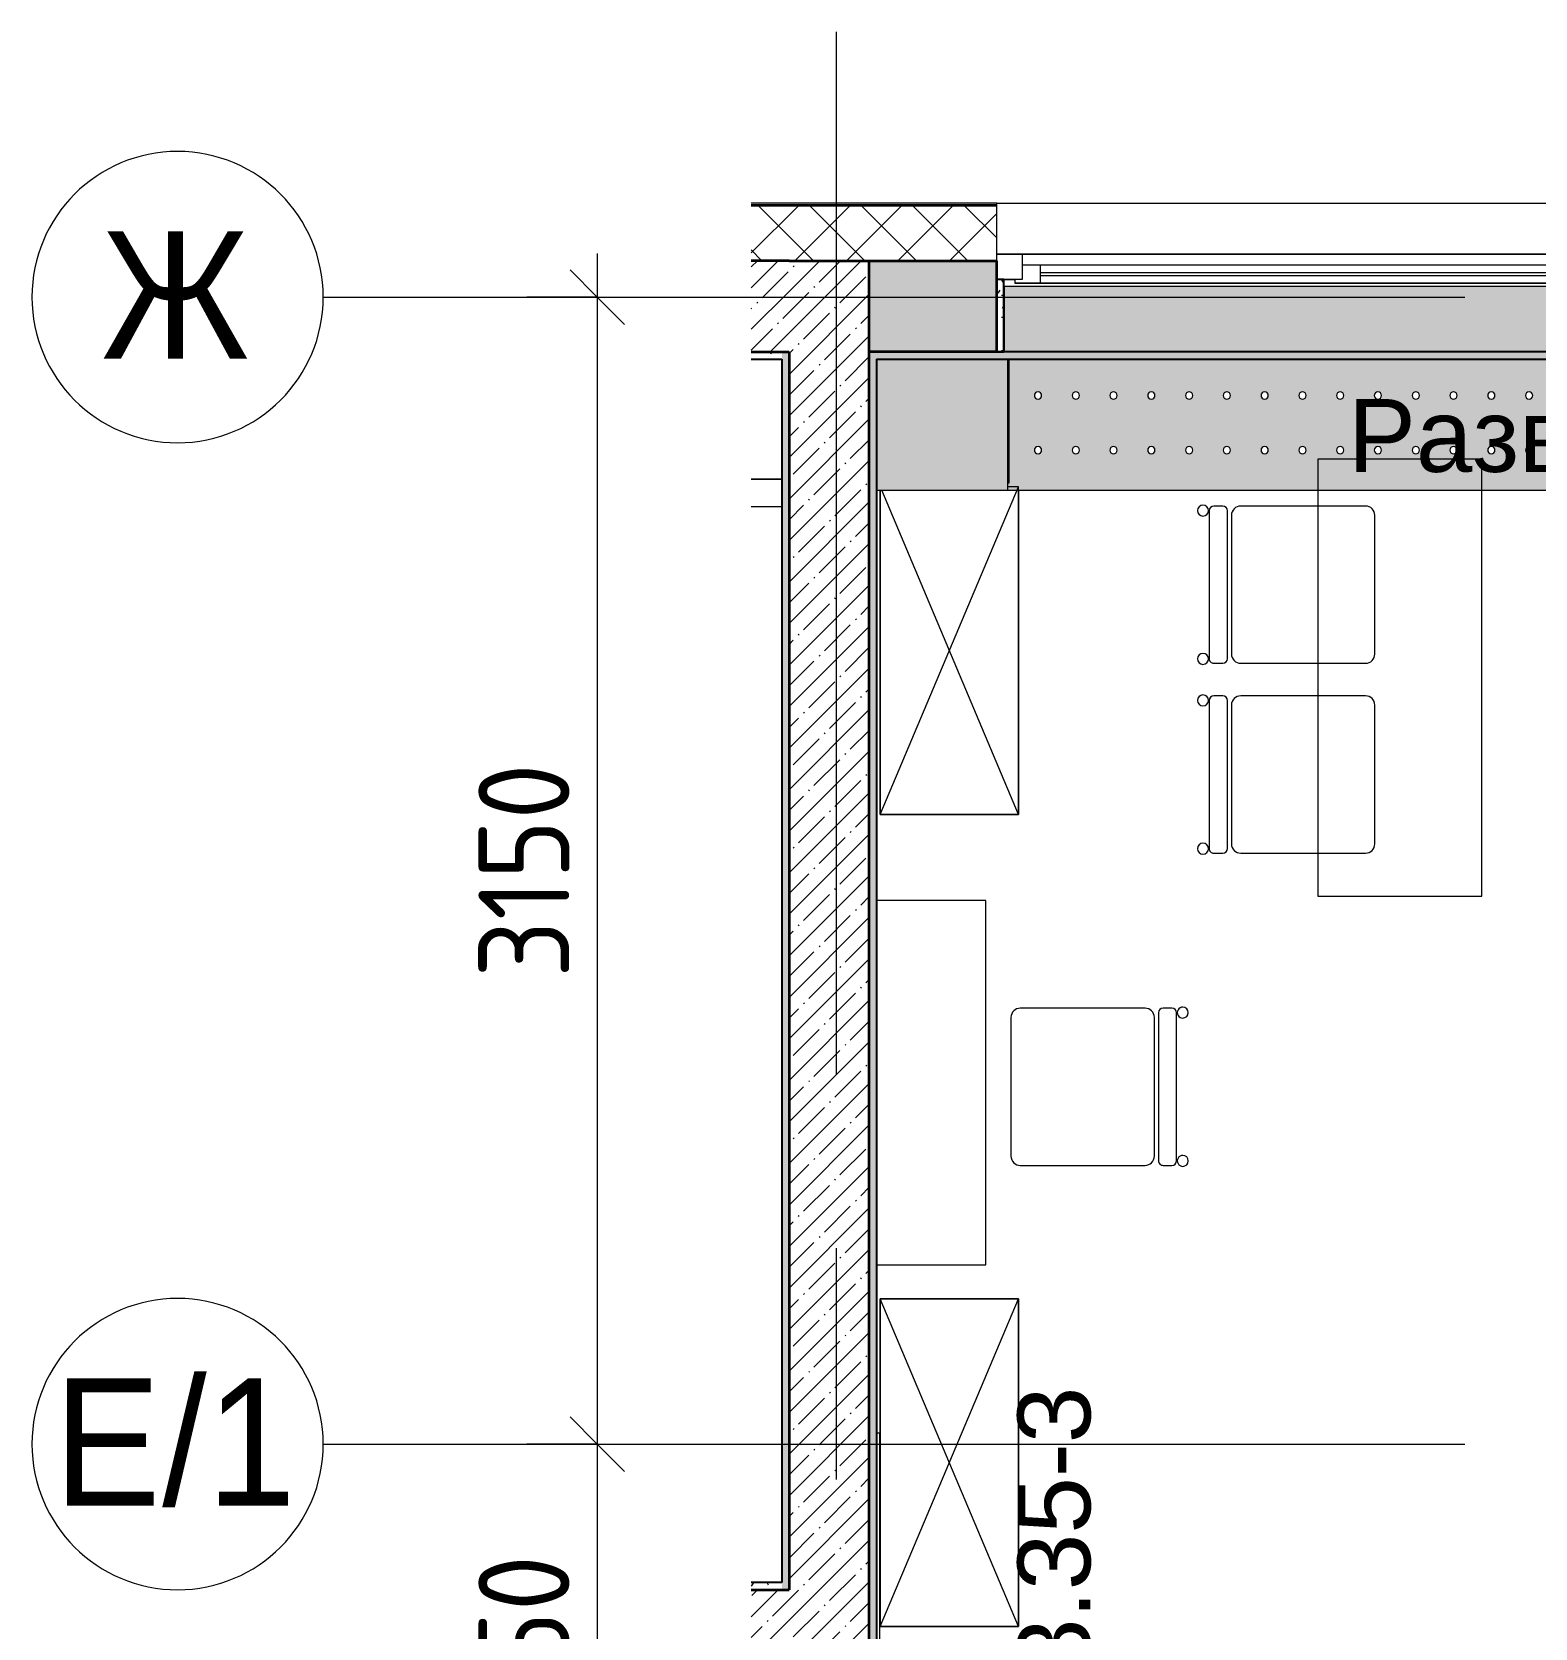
# Model space of a CAD drawing. Header units: millimetres. Extents: x 97900 to 162318, y -1987 to 22028.
# Drawn here: x 98500 to 102629, y 17645 to 22028 of the extents above; entities that cross this region are included whole.
import ezdxf

# ---------------------------------------------------------------- set-up
doc = ezdxf.new("R2010")
doc.units = ezdxf.units.MM
doc.linetypes.add('Осевая', pattern=[3175, 635, -476.25, 1587.5, -476.25])
for name, color, linetype, lineweight in [('A-ANNO-DIMS', 7, 'Continuous', 9), ('A-ANNO-DIMS-100', 7, 'Continuous', 9), ('A-GLAZ', 7, 'Continuous', 9), ('A-GLAZ-1', 7, 'Continuous', 13), ('A-WALL', 7, 'Continuous', 9), ('G-ANNO-SYMB', 7, 'Continuous', 9), ('I-WALL', 7, 'Continuous', 9), ('Знаки', 7, 'Continuous', 9), ('Оси', 7, 'Continuous', 9), ('Оси-1', 7, 'Continuous', 20), ('Оси-2', 7, 'Осевая', 9)]:
    doc.layers.add(name, color=color, linetype=linetype, lineweight=lineweight)
for name, color, linetype, lineweight, true_color in [('A-WALL-1', 7, 'Continuous', 35, 0x3c3c3c), ('A-WALL-2', 7, 'Continuous', 25, 0x3c3c3c), ('A-WALL-3', 7, 'Continuous', 13, 0x3c3c3c), ('A-WALL-FNSH-1', 7, 'Continuous', 13, 0x3c3c3c), ('A-WALL-FNSH-2', 7, 'Continuous', 9, 0x3c3c3c), ('I-FURN-1', 7, 'Continuous', 9, 0xf0f0f0)]:
    doc.layers.add(name, color=color, linetype=linetype, lineweight=lineweight, true_color=true_color)
doc.styles.add('Arial', font='arial.ttf', dxfattribs={"width": 0.9, "height": 350})
doc.styles.add('Arial_1', font='arial.ttf', dxfattribs={"height": 200})
doc.styles.add('ISOCPEUR', font='isocpeur.ttf', dxfattribs={"width": 0.9, "height": 250})
doc.dimstyles.new('ISO-2_5_0_9К_БОЛЬШОЙ', dxfattribs={"dimscale": 304.8, "dimtxt": 248.995294, "dimasz": 0.492126, "dimexe": 0.393701, "dimexo": 0.984252, "dimgap": 0, "dimtad": 1, "dimdec": 0, "dimrnd": 10, "dimzin": 0, "dimdsep": 46, "dimtxsty": 'ISOCPEUR', "dimblk1": 'OBLIQUE', "dimblk2": 'OBLIQUE', "dimsah": 1, "dimcen": 0.09, "dimdle": 0.393701, "dimazin": 0, "dimtfac": 1, "dimtdec": 4, "dimtix": 1, "dimtmove": 0, "dimatfit": 3, "dimfxl": 1, "dimtvp": 1, "dimtolj": 1, "dimtzin": 0, "dimarcsym": 2})
pattern_1 = [(45, (0, 0), (-57.024626, 57.024626), []), (45, (57.025, 0), (-57.024626, 57.024626), [100.806, -20.161, 3.353, -16.808])]
pattern_2 = [(0, (0, 0), (121.92, 30.48), [10.058, -81.382, 10.058, -81.382, -487.68]), (0, (0, 0), (121.92, 30.48), [-182.88, 10.058, -172.822, 10.058, -81.382, -213.36]), (0, (0, 0), (121.92, 30.48), [-457.2, 10.058, -50.902, 10.058, -142.342]), (120, (45.72, 15.24), (-87.356454, 90.345817), [10.058, -81.382, 10.058, -81.382, -487.68]), (120, (45.72, 15.24), (-87.356454, 90.345817), [-182.88, 10.058, -172.822, 10.058, -81.382, -213.36]), (120, (45.72, 15.24), (-87.356454, 90.345817), [-457.2, 10.058, -50.902, 10.058, -142.342]), (240, (60.96, 76.2), (-34.563546, -120.825817), [10.058, -81.382, 10.058, -81.382, -487.68]), (240, (60.96, 76.2), (-34.563546, -120.825817), [-182.88, 10.058, -172.822, 10.058, -81.382, -213.36]), (240, (60.96, 76.2), (-34.563546, -120.825817), [-457.2, 10.058, -50.902, 10.058, -142.342])]

# ---------------------------------------------------------------- blocks, each defined once
blk = doc.blocks.new('120_Окно_СКБ_2Ст_Фрамуга сверху - 120_Окно_СКБ_2Ст_2300х2500_h_ ДОО-19727959-План разверток пом_3_35_ Этаж 3')
at = {"layer": 'A-GLAZ'}
for p, q in [((1150, -57), (-1150, -57)), ((-1080, -57), (1080, -57)), ((-1130, -127), (-1100, -127)), ((-1030, -107), (470, -107)), ((470, -117), (-1030, -117)), ((540, -127), (570, -127)), ((540, -127), (570, -127)), ((640, -107), (1030, -107)), ((1030, -117), (640, -117)), ((1100, -127), (1150, -127))]:
    blk.add_line(p, q, dxfattribs=at)
at = {"layer": 'A-GLAZ-1'}
for p, q in [((-1150, -127), (-1150, -57)), ((-1150, -57), (-1080, -57)), ((-1080, -57), (-1080, -127)), ((520, -87), (-1080, -87)), ((-1080, -87), (-1080, -127)), ((-1030, -137), (-1030, -87)), ((470, -137), (470, -87)), ((520, -127), (520, -57)), ((520, -57), (590, -57)), ((520, -127), (520, -87)), ((590, -57), (590, -127)), ((1080, -87), (590, -87)), ((590, -87), (590, -127)), ((640, -137), (640, -87)), ((1030, -137), (1030, -87)), ((1080, -127), (1080, -57)), ((1080, -57), (1150, -57)), ((1080, -127), (1080, -87)), ((1150, -57), (1150, -127)), ((-1080, -127), (-1150, -127)), ((-1080, -127), (-1100, -127)), ((-1100, -127), (-1100, -137)), ((590, -127), (520, -127)), ((540, -127), (520, -127)), ((540, -137), (540, -127)), ((590, -127), (570, -127)), ((570, -127), (570, -137)), ((1150, -127), (1080, -127)), ((1100, -127), (1080, -127)), ((1100, -137), (1100, -127)), ((-1100, -137), (540, -137)), ((540, -137), (-1100, -137)), ((570, -137), (1100, -137)), ((1100, -137), (570, -137))]:
    blk.add_line(p, q, dxfattribs=at)
blk = doc.blocks.new('Стол базовый прямоугольный - 1_88-26291934-План разверток пом_3_35_ Этаж 3')
at = {"layer": 'I-FURN-1'}
for p, q in [((600, 225), (-600, 225)), ((-600, 225), (-600, -225)), ((600, -225), (600, 225)), ((-600, -225), (600, -225))]:
    blk.add_line(p, q, dxfattribs=at)
blk = doc.blocks.new('M_Стул-Breuer - 1_87-V5-План разверток пом_3_35_ Этаж 3')
at = {"layer": 'I-FURN-1'}
for p, q in [((190.5, 241.3), (-190.5, 241.3)), ((-215.9, 215.9), (-215.9, 85)), ((215.9, 85), (215.9, 215.9)), ((-215.9, 85), (-215.9, -127)), ((215.9, -127), (215.9, 85)), ((203.2, -163.5), (-203.2, -163.5)), ((-190.5, -152.4), (190.5, -152.4)), ((-215.9, -176.2), (-215.9, -200.8)), ((-203.2, -213.5), (203.2, -213.5)), ((215.9, -200.8), (215.9, -176.2))]:
    blk.add_line(p, q, dxfattribs=at)
for centre, radius, start, end in [((-190.5, 215.9), 25.4, 90, 180), ((190.5, 215.9), 25.4, 0, 90), ((-190.5, -127), 25.4, 180, 270), ((190.5, -127), 25.4, 270, 360), ((-203.2, -176.2), 12.7, 90, 180), ((203.2, -176.2), 12.7, 360, 90), ((-203.5, -230.6), 15.1, 360, 180), ((-203.2, -200.8), 12.7, 180, 270), ((203.7, -230.6), 15.1, 360, 180), ((203.2, -200.8), 12.7, 270, 360), ((-203.5, -230.6), 15.1, 180, 360), ((203.7, -230.6), 15.1, 180, 360)]:
    blk.add_arc(centre, radius, start, end, dxfattribs=at)
blk = doc.blocks.new('Шкаф параметрический - 1_286-25588646-План разверток пом_3_35_ Этаж 3')
at = {"layer": 'I-FURN-1'}
for p, q in [((0, 0), (900, 380)), ((0, 380), (900, 0)), ((900, 380), (0, 380)), ((0, 380), (0, 0)), ((0, 0), (0, 380)), ((0, 380), (900, 380)), ((900, 0), (900, 380)), ((900, 380), (900, 0)), ((0, 0), (900, 0)), ((900, 0), (0, 0))]:
    blk.add_line(p, q, dxfattribs=at)
blk = doc.blocks.new('Шкаф параметрический - 1_286-V11-План разверток пом_3_35_ Этаж 3')
at = {"layer": 'I-FURN-1'}
for p, q in [((0, 380), (900, 0)), ((890.6, 380), (0, 380)), ((0, 380), (0, 0)), ((0, 0), (0, 380)), ((0, 380), (890.6, 380)), ((0, 0), (890.6, 376)), ((0, 0), (900, 0)), ((890.3, 0), (0, 0)), ((900, 0), (900, 29.2))]:
    blk.add_line(p, q, dxfattribs=at)
blk = doc.blocks.new('Стол базовый прямоугольный - 1_76-26243611-План разверток пом_3_35_ Этаж 3')
at = {"layer": 'I-FURN-1'}
for p, q in [((500, 150), (-500, 150)), ((-500, 150), (-500, -150)), ((500, -150), (500, 150)), ((-500, -150), (500, -150))]:
    blk.add_line(p, q, dxfattribs=at)
blk = doc.blocks.new('M_Стул-Breuer - 1_87-25466819-План разверток пом_3_35_ Этаж 3')
at = {"layer": 'I-FURN-1'}
for p, q in [((190.5, 241.3), (-190.5, 241.3)), ((-215.9, 215.9), (-215.9, -127)), ((215.9, -127), (215.9, 215.9)), ((203.2, -163.5), (-203.2, -163.5)), ((-190.5, -152.4), (190.5, -152.4)), ((-215.9, -176.2), (-215.9, -200.8)), ((-203.2, -213.5), (203.2, -213.5)), ((215.9, -200.8), (215.9, -176.2))]:
    blk.add_line(p, q, dxfattribs=at)
for centre, radius, start, end in [((-190.5, 215.9), 25.4, 90, 180), ((190.5, 215.9), 25.4, 0, 90), ((-190.5, -127), 25.4, 180, 270), ((190.5, -127), 25.4, 270, 360), ((-203.2, -176.2), 12.7, 90, 180), ((203.2, -176.2), 12.7, 360, 90), ((-203.5, -230.6), 15.1, 360, 180), ((-203.2, -200.8), 12.7, 180, 270), ((203.7, -230.6), 15.1, 360, 180), ((203.2, -200.8), 12.7, 270, 360), ((-203.5, -230.6), 15.1, 180, 360), ((203.7, -230.6), 15.1, 180, 360)]:
    blk.add_arc(centre, radius, start, end, dxfattribs=at)
blk = doc.blocks.new('Зашивка радиатора_ с перфорацией М7_1 - Зашивка радиатора_ с перфорацией М7_1-31137119-План разверток пом_3_35_ Этаж 3')
at = {"layer": 'Знаки'}
blk.add_hatch(color=256, dxfattribs=at).paths.add_polyline_path([(-370, 200.7), (1889, 200.7), (1889, 380), (-370, 380)])
h = blk.add_hatch(color=256, dxfattribs=at)
h.paths.add_polyline_path([(-330.7, -179.9), (1890, -179.9), (1890, 180), (-358, 179), (-358, -160), (-359.9, -160), (-360.2, -179.7), (-359.9, -179.9)])
h.paths.add_polyline_path([(1382.5, -79.6), (1377.5, -78.3), (1373.8, -74.6), (1372.5, -69.6), (1373.8, -64.6), (1377.5, -61), (1382.5, -59.6), (1387.5, -61), (1391.2, -64.6), (1392.5, -69.6), (1391.2, -74.6), (1387.5, -78.3), (1385.1, -79.3)])
h.paths.add_polyline_path([(-277.5, -79.6), (-282.5, -78.3), (-286.2, -74.6), (-287.5, -69.6), (-286.2, -64.6), (-282.5, -61), (-277.5, -59.6), (-272.5, -61), (-268.8, -64.6), (-267.5, -69.6), (-268.8, -74.6), (-272.5, -78.3), (-274.9, -79.3)])
h.paths.add_polyline_path([(1071.2, -79.6), (1066.3, -78.3), (1062.6, -74.6), (1061.3, -69.6), (1062.6, -64.6), (1066.3, -61), (1071.2, -59.6), (1076.3, -61), (1079.9, -64.6), (1081.3, -69.6), (1079.9, -74.6), (1076.3, -78.3), (1073.8, -79.3)])
h.paths.add_polyline_path([(1278.8, -79.6), (1273.8, -78.3), (1270.1, -74.6), (1268.8, -69.6), (1270.1, -64.6), (1273.9, -60.9), (1278.8, -59.6), (1283.8, -61), (1287.4, -64.6), (1288.8, -69.6), (1287.4, -74.6), (1283.8, -78.3), (1281.3, -79.3)])
h.paths.add_polyline_path([(967.5, -79.6), (962.5, -78.3), (958.8, -74.6), (957.5, -69.6), (958.8, -64.6), (962.5, -61), (967.5, -59.6), (972.5, -61), (976.2, -64.6), (977.5, -69.6), (976.2, -74.6), (972.5, -78.3), (970.1, -79.3)])
h.paths.add_polyline_path([(552.5, -79.6), (547.5, -78.3), (543.8, -74.6), (542.5, -69.6), (543.8, -64.6), (547.5, -61), (552.5, -59.6), (557.5, -61), (561.2, -64.6), (562.5, -69.6), (561.2, -74.6), (557.5, -78.3), (555.1, -79.3)])
h.paths.add_polyline_path([(137.5, -79.6), (132.5, -78.3), (128.8, -74.6), (127.5, -69.6), (128.8, -64.6), (132.5, -61), (137.5, -59.6), (142.5, -61), (146.2, -64.7), (147.5, -69.6), (146.2, -74.6), (142.5, -78.3), (140.1, -79.3)])
h.paths.add_polyline_path([(448.8, -79.6), (443.8, -78.3), (440.1, -74.6), (438.8, -69.6), (440.1, -64.6), (443.8, -61), (448.8, -59.6), (453.8, -61), (457.4, -64.6), (458.8, -69.6), (457.4, -74.6), (453.8, -78.3), (451.3, -79.3)])
h.paths.add_polyline_path([(1797.5, -79.6), (1792.5, -78.3), (1788.8, -74.6), (1787.5, -69.6), (1788.8, -64.6), (1792.5, -61), (1797.5, -59.6), (1802.5, -61), (1806.2, -64.6), (1807.5, -69.6), (1806.2, -74.6), (1802.5, -78.3), (1800.1, -79.3)])
h.paths.add_polyline_path([(33.8, -79.6), (28.8, -78.3), (25.1, -74.6), (23.8, -69.6), (25.1, -64.6), (28.8, -61), (33.8, -59.6), (38.8, -61), (42.4, -64.6), (43.8, -69.6), (42.4, -74.6), (38.8, -78.3), (36.3, -79.3)])
h.paths.add_polyline_path([(1693.8, -79.6), (1688.8, -78.3), (1685.1, -74.6), (1683.8, -69.6), (1685.1, -64.6), (1688.8, -61), (1693.8, -59.6), (1698.8, -61), (1702.4, -64.6), (1703.8, -69.6), (1702.4, -74.6), (1698.8, -78.3), (1696.3, -79.3)])
h.paths.add_polyline_path([(345, -79.6), (340, -78.3), (336.3, -74.6), (335, -69.6), (336.3, -64.6), (340, -61), (345, -59.6), (350, -61), (353.7, -64.6), (355, -69.6), (353.7, -74.6), (350, -78.3), (347.6, -79.3)])
h.paths.add_polyline_path([(241.3, -79.6), (236.3, -78.3), (232.6, -74.6), (231.3, -69.6), (232.6, -64.6), (236.3, -61), (241.3, -59.6), (246.3, -61), (249.9, -64.6), (251.3, -69.6), (249.9, -74.6), (246.3, -78.3), (243.8, -79.3)])
h.paths.add_polyline_path([(1175, -79.6), (1170, -78.3), (1166.3, -74.6), (1165, -69.6), (1166.3, -64.6), (1170, -61), (1175, -59.6), (1180, -61), (1183.7, -64.6), (1185, -69.6), (1183.7, -74.6), (1180, -78.3), (1177.6, -79.3)])
h.paths.add_polyline_path([(656.2, -79.6), (651.3, -78.3), (647.4, -74.2), (646.3, -69.6), (647.6, -64.6), (651.3, -61), (656.2, -59.6), (661.3, -61), (664.9, -64.6), (666.3, -69.6), (664.9, -74.6), (661.3, -78.3), (658.8, -79.3)])
h.paths.add_polyline_path([(863.7, -79.6), (858.8, -78.3), (855.1, -74.6), (853.8, -69.6), (855.1, -64.6), (858.8, -61), (863.7, -59.6), (868.8, -61), (872.4, -64.6), (873.8, -69.6), (872.4, -74.6), (868.8, -78.3), (866.3, -79.3)])
h.paths.add_polyline_path([(760, -79.6), (755, -78.3), (751.3, -74.6), (750, -69.6), (751.3, -64.6), (755, -61), (760, -59.6), (765, -61), (768.7, -64.6), (770, -69.6), (768.7, -74.6), (765, -78.3), (762.6, -79.3)])
h.paths.add_polyline_path([(-70, -79.6), (-75, -78.3), (-78.7, -74.6), (-80, -69.6), (-78.7, -64.6), (-75, -61), (-70, -59.6), (-65, -61), (-61.3, -64.6), (-60, -69.6), (-61.3, -74.6), (-65, -78.3), (-67.4, -79.3)])
h.paths.add_polyline_path([(1486.2, -79.6), (1481.3, -78.3), (1477.6, -74.6), (1476.3, -69.6), (1477.6, -64.6), (1481.3, -61), (1486.2, -59.6), (1491.3, -61), (1494.9, -64.6), (1496.3, -69.6), (1494.9, -74.6), (1491.3, -78.3), (1488.8, -79.3)])
h.paths.add_polyline_path([(1590, -79.6), (1585, -78.3), (1581.3, -74.6), (1580, -69.6), (1581.3, -64.6), (1585, -61), (1590, -59.6), (1595, -61), (1598.7, -64.6), (1600, -69.6), (1598.7, -74.6), (1595, -78.3), (1592.6, -79.3)])
h.paths.add_polyline_path([(-173.7, -79.6), (-178.7, -78.3), (-182.4, -74.6), (-183.7, -69.6), (-182.4, -64.6), (-178.7, -61), (-173.7, -59.6), (-168.7, -61), (-165.1, -64.6), (-163.7, -69.6), (-165.1, -74.6), (-168.7, -78.3), (-171.2, -79.3)])
h.paths.add_polyline_path([(1382.5, 70.4), (1377.5, 71.7), (1373.8, 75.4), (1372.5, 80.4), (1373.8, 85.4), (1377.5, 89), (1382.5, 90.4), (1387.5, 89), (1391.2, 85.4), (1392.5, 80.4), (1391.2, 75.4), (1387.5, 71.7), (1385, 70.7)])
h.paths.add_polyline_path([(1590, 70.4), (1585, 71.7), (1581.3, 75.4), (1580, 80.4), (1581.3, 85.4), (1585, 89), (1590, 90.4), (1595, 89), (1598.7, 85.4), (1600, 80.4), (1598.7, 75.4), (1595, 71.7), (1592.5, 70.7)])
h.paths.add_polyline_path([(1486.2, 70.4), (1481.3, 71.7), (1477.6, 75.4), (1476.3, 80.4), (1477.6, 85.4), (1481.3, 89), (1486.2, 90.4), (1491.3, 89), (1494.9, 85.4), (1496.3, 80.4), (1494.9, 75.4), (1491.3, 71.7), (1488.8, 70.7)])
h.paths.add_polyline_path([(-70, 70.4), (-75, 71.7), (-78.7, 75.4), (-80, 80.4), (-78.7, 85.4), (-75, 89), (-70, 90.4), (-65, 89), (-61.3, 85.4), (-60, 80.4), (-61.3, 75.4), (-65, 71.7), (-67.4, 70.7)])
h.paths.add_polyline_path([(656.2, 70.4), (651.3, 71.7), (647.4, 75.8), (646.3, 80.4), (647.6, 85.4), (651.3, 89), (656.2, 90.4), (661.3, 89), (664.9, 85.4), (666.3, 80.4), (664.9, 75.4), (661.3, 71.7), (658.7, 70.7)])
h.paths.add_polyline_path([(33.8, 70.4), (28.8, 71.7), (25.1, 75.4), (23.8, 80.4), (25.1, 85.4), (28.8, 89), (33.8, 90.4), (38.8, 89), (42.4, 85.4), (43.8, 80.4), (42.4, 75.4), (38.8, 71.7), (36.2, 70.7)])
h.paths.add_polyline_path([(1278.8, 70.4), (1273.8, 71.7), (1270.1, 75.4), (1268.8, 80.4), (1270.1, 85.4), (1273.9, 89.1), (1278.8, 90.4), (1283.8, 89), (1287.4, 85.4), (1288.8, 80.4), (1287.4, 75.4), (1283.8, 71.7), (1281.3, 70.7)])
h.paths.add_polyline_path([(1693.8, 70.4), (1688.8, 71.7), (1685.1, 75.4), (1683.8, 80.4), (1685.1, 85.4), (1688.8, 89), (1693.8, 90.4), (1698.8, 89), (1702.4, 85.4), (1703.8, 80.4), (1702.4, 75.4), (1698.8, 71.7), (1696.3, 70.7)])
h.paths.add_polyline_path([(1797.5, 70.4), (1792.5, 71.7), (1788.8, 75.4), (1787.5, 80.4), (1788.8, 85.4), (1792.5, 89), (1797.5, 90.4), (1802.5, 89), (1806.2, 85.4), (1807.5, 80.4), (1806.2, 75.4), (1802.5, 71.7), (1800.1, 70.7)])
h.paths.add_polyline_path([(967.5, 70.4), (962.5, 71.7), (958.8, 75.4), (957.5, 80.4), (958.8, 85.4), (962.5, 89), (967.5, 90.4), (972.5, 89), (976.2, 85.4), (977.5, 80.4), (976.2, 75.4), (972.5, 71.7), (970, 70.7)])
h.paths.add_polyline_path([(1071.2, 70.4), (1066.3, 71.7), (1062.6, 75.4), (1061.3, 80.4), (1062.6, 85.4), (1066.3, 89), (1071.2, 90.4), (1076.3, 89), (1079.9, 85.4), (1081.3, 80.4), (1079.9, 75.4), (1076.3, 71.7), (1073.8, 70.7)])
h.paths.add_polyline_path([(-173.7, 70.4), (-178.7, 71.7), (-182.4, 75.4), (-183.7, 80.4), (-182.4, 85.4), (-178.7, 89), (-173.7, 90.4), (-168.7, 89), (-165.1, 85.4), (-163.7, 80.4), (-165.1, 75.4), (-168.7, 71.7), (-171.3, 70.7)])
h.paths.add_polyline_path([(345, 70.4), (340, 71.7), (336.3, 75.4), (335, 80.4), (336.3, 85.4), (340, 89), (345, 90.4), (350, 89), (353.7, 85.4), (355, 80.4), (353.7, 75.4), (350, 71.7), (347.5, 70.7)])
h.paths.add_polyline_path([(137.5, 70.4), (132.5, 71.7), (128.8, 75.4), (127.5, 80.4), (128.8, 85.4), (132.5, 89), (137.5, 90.4), (142.5, 89), (146.2, 85.3), (147.5, 80.4), (146.2, 75.4), (142.5, 71.7), (140.1, 70.7)])
h.paths.add_polyline_path([(-277.5, 70.4), (-282.5, 71.7), (-286.2, 75.4), (-287.5, 80.4), (-286.2, 85.4), (-282.5, 89), (-277.5, 90.4), (-272.5, 89), (-268.8, 85.4), (-267.5, 80.4), (-268.8, 75.4), (-272.5, 71.7), (-274.9, 70.7)])
h.paths.add_polyline_path([(1175, 70.4), (1170, 71.7), (1166.3, 75.4), (1165, 80.4), (1166.3, 85.4), (1170, 89), (1175, 90.4), (1180, 89), (1183.7, 85.4), (1185, 80.4), (1183.7, 75.4), (1180, 71.7), (1177.5, 70.7)])
h.paths.add_polyline_path([(760, 70.4), (755, 71.7), (751.3, 75.4), (750, 80.4), (751.3, 85.4), (755, 89), (760, 90.4), (765, 89), (768.7, 85.4), (770, 80.4), (768.7, 75.4), (765, 71.7), (762.5, 70.7)])
h.paths.add_polyline_path([(241.3, 70.4), (236.3, 71.7), (232.6, 75.4), (231.3, 80.4), (232.6, 85.4), (236.3, 89), (241.3, 90.4), (246.3, 89), (249.9, 85.4), (251.3, 80.4), (249.9, 75.4), (246.3, 71.7), (243.7, 70.7)])
h.paths.add_polyline_path([(448.8, 70.4), (443.8, 71.7), (440.1, 75.4), (438.8, 80.4), (440.1, 85.4), (443.8, 89), (448.8, 90.4), (453.8, 89), (457.4, 85.4), (458.8, 80.4), (457.4, 75.4), (453.8, 71.7), (451.2, 70.7)])
h.paths.add_polyline_path([(863.7, 70.4), (858.8, 71.7), (855.1, 75.4), (853.8, 80.4), (855.1, 85.4), (858.8, 89), (863.7, 90.4), (868.8, 89), (872.4, 85.4), (873.8, 80.4), (872.4, 75.4), (868.8, 71.7), (866.3, 70.7)])
h.paths.add_polyline_path([(552.5, 70.4), (547.5, 71.7), (543.8, 75.4), (542.5, 80.4), (543.8, 85.4), (547.5, 89), (552.5, 90.4), (557.5, 89), (561.2, 85.4), (562.5, 80.4), (561.2, 75.4), (557.5, 71.7), (555, 70.7)])
for p, q in [((1889, 380), (-370, 380)), ((-370, 380), (-370, 200.7)), ((-358, 180), (1890, 180)), ((1890, 180), (-358, 180)), ((1890, -94), (1890, 180)), ((1890, -179.9), (1890, -94)), ((-370, -179.9), (-330.7, -179.9)), ((-330.7, -179.9), (491.2, -179.9)), ((491.2, -179.9), (941.2, -179.9)), ((941.2, -179.9), (1441, -179.9)), ((1441.2, -179.9), (1890, -179.9))]:
    blk.add_line(p, q, dxfattribs=at)
for centre, start, end in [((-277.5, 80.4), 0, 180), ((-173.7, 80.4), 0, 180), ((-70, 80.4), 0, 180), ((33.8, 80.4), 0, 180), ((137.5, 80.4), 0, 180), ((241.3, 80.4), 0, 180), ((345, 80.4), 0, 180), ((448.8, 80.4), 0, 180), ((552.5, 80.4), 0, 180), ((656.2, 80.4), 0, 180), ((760, 80.4), 0, 180), ((863.7, 80.4), 0, 180), ((967.5, 80.4), 0, 180), ((1071.2, 80.4), 0, 180), ((1175, 80.4), 0, 180), ((1278.8, 80.4), 0, 180), ((1382.5, 80.4), 0, 180), ((1486.2, 80.4), 0, 180), ((1590, 80.4), 0, 180), ((1693.8, 80.4), 0, 180), ((1797.5, 80.4), 0, 180), ((-277.5, 80.4), 180, 360), ((-173.7, 80.4), 180, 0), ((-70, 80.4), 180, 0), ((33.8, 80.4), 180, 360), ((137.5, 80.4), 180, 0), ((241.3, 80.4), 180, 0), ((345, 80.4), 180, 0), ((448.8, 80.4), 180, 0), ((552.5, 80.4), 180, 360), ((656.2, 80.4), 180, 0), ((760, 80.4), 180, 0), ((863.7, 80.4), 180, 0), ((967.5, 80.4), 180, 0), ((1071.2, 80.4), 180, 0), ((1175, 80.4), 180, 0), ((1278.8, 80.4), 180, 0), ((1382.5, 80.4), 180, 0), ((1486.2, 80.4), 180, 360), ((1590, 80.4), 180, 0), ((1693.8, 80.4), 180, 360), ((1797.5, 80.4), 180, 0), ((-277.5, -69.6), 0, 180), ((-277.5, -69.6), 180, 0), ((-173.7, -69.6), 0, 180), ((-173.7, -69.6), 180, 0), ((-70, -69.6), 0, 180), ((-70, -69.6), 180, 0), ((33.8, -69.6), 0, 180), ((33.8, -69.6), 180, 0), ((137.5, -69.6), 0, 180), ((137.5, -69.6), 180, 0), ((241.3, -69.6), 0, 180), ((241.3, -69.6), 180, 0), ((345, -69.6), 0, 180), ((345, -69.6), 180, 0), ((448.8, -69.6), 0, 180), ((448.8, -69.6), 180, 0), ((552.5, -69.6), 0, 180), ((552.5, -69.6), 180, 0), ((656.2, -69.6), 0, 180), ((656.2, -69.6), 180, 0), ((760, -69.6), 0, 180), ((760, -69.6), 180, 0), ((863.7, -69.6), 0, 180), ((863.7, -69.6), 180, 0), ((967.5, -69.6), 0, 180), ((967.5, -69.6), 180, 0), ((1071.2, -69.6), 0, 180), ((1071.2, -69.6), 180, 0), ((1175, -69.6), 0, 180), ((1175, -69.6), 180, 0), ((1278.8, -69.6), 0, 180), ((1278.8, -69.6), 180, 0), ((1382.5, -69.6), 0, 180), ((1382.5, -69.6), 180, 0), ((1486.2, -69.6), 0, 180), ((1486.2, -69.6), 180, 0), ((1590, -69.6), 0, 180), ((1590, -69.6), 180, 0), ((1693.8, -69.6), 0, 180), ((1693.8, -69.6), 180, 0), ((1797.5, -69.6), 0, 180), ((1797.5, -69.6), 180, 0)]:
    blk.add_arc(centre, 10, start, end, dxfattribs=at)
blk = doc.blocks.new('Зашивка без перфорации М3 - М3_4-30974691-План разверток пом_3_35_ Этаж 3')
at = {"layer": 'Знаки'}
blk.add_hatch(color=256, dxfattribs=at).paths.add_polyline_path([(-106.6, -179.9), (-69.8, -179.9), (-69.8, 180), (-430, 180), (-430, -179.9)])
for p, q in [((-69.8, 180), (-430, 180)), ((-430, 180), (-430, -179.9)), ((-69.8, -179.9), (-69.8, 180)), ((-430, -179.9), (-69.8, -179.9))]:
    blk.add_line(p, q, dxfattribs=at)
blk = doc.blocks.new('Зашивка_ опоясывающая панель - Зашивка_ опоясывающая панель-31040900-План разверток пом_3_35_ Этаж 3')
at = {"layer": 'Знаки'}
blk.add_hatch(color=256, dxfattribs=at).paths.add_polyline_path([(-430, 180), (-430, -160), (-428.1, -160), (-428.1, 180)])
for p, q in [((-430, -160), (-430, 180)), ((-430, 180), (-428.1, 180)), ((-430, -160), (-428.1, -160))]:
    blk.add_line(p, q, dxfattribs=at)
blk = doc.blocks.new('Зашивка приборов отопления40 - Зашивка приборов отопления-33325598-План разверток пом_3_35_ Этаж 3')
at = {"layer": 'A-WALL'}
for p, q in [((125199.1, 120), (125115, 120)), ((125199.1, 45), (125115, 45)), ((125115, 45), (125199.1, 45))]:
    blk.add_line(p, q, dxfattribs=at)
blk = doc.blocks.new('Ось сетки - D8-29747960-План разверток пом_3_35_ Этаж 3')
at = {"layer": 'Оси-1'}
for start, end in [(360, 180), (180, 360)]:
    blk.add_arc((0, 0), 4, start, end, dxfattribs=at)
blk = doc.blocks.new('DIMBLOCK1-План разверток пом_3_35_ Этаж 3')
at = {"layer": 'A-ANNO-DIMS-100'}
for p, q in [((100053.2, 21420), (100053.2, 18150)), ((99859.3, 21300), (100173.2, 21300)), ((100053.2, 21300), (99859.3, 21300)), ((99859.3, 18150), (100173.2, 18150)), ((100053.2, 18150), (99859.3, 18150))]:
    blk.add_line(p, q, dxfattribs=at)
at = {"layer": 'A-ANNO-DIMS-100', "lineweight": 20}
for p, q in [((100053.2, 21300), (99978.2, 21375)), ((100053.2, 21300), (100128.2, 21225)), ((100053.2, 18150), (99978.2, 18225)), ((100053.2, 18150), (100128.2, 18075))]:
    blk.add_line(p, q, dxfattribs=at)
at = {"layer": 'A-ANNO-DIMS-100', "color": 0, "insert": (99726.6, 19430.5), "char_height": 250, "width": 706.764, "attachment_point": 1, "rotation": 90, "line_spacing_factor": 1.149209, "style": 'ISOCPEUR'}
blk.add_mtext('3150', dxfattribs=at)
blk = doc.blocks.new('_Oblique')
at = {"color": 0, "linetype": 'ByBlock', "lineweight": -2}
blk.add_line((-0.5, -0.5), (0.5, 0.5), dxfattribs=at)
blk = doc.blocks.new('DIMBLOCK2-План разверток пом_3_35_ Этаж 3')
at = {"layer": 'A-ANNO-DIMS-100', "lineweight": 20}
for p, q in [((100053.2, 18150), (99978.2, 18225)), ((100053.2, 18150), (100128.2, 18075)), ((100053.2, 17000), (99978.2, 17075)), ((100053.2, 17000), (100128.2, 16925))]:
    blk.add_line(p, q, dxfattribs=at)
at = {"layer": 'A-ANNO-DIMS-100'}
for p, q in [((99859.3, 18150), (100173.2, 18150)), ((100053.2, 18150), (99859.3, 18150)), ((100053.2, 18150), (100053.2, 17000)), ((99859.3, 17000), (100173.2, 17000)), ((100053.2, 17000), (99859.3, 17000))]:
    blk.add_line(p, q, dxfattribs=at)
at = {"layer": 'A-ANNO-DIMS-100', "color": 0, "insert": (99726.6, 17302.1), "char_height": 250, "width": 655.049, "attachment_point": 1, "rotation": 90, "line_spacing_factor": 1.149209, "style": 'ISOCPEUR'}
blk.add_mtext('1150', dxfattribs=at)

msp = doc.modelspace()

# ---------------------------------------------------------------- hatches: boundary and pattern name
at = {"layer": 'A-WALL'}
h = msp.add_hatch(dxfattribs=at)
h.set_pattern_fill('FP_3', color=256, style=0, pattern_type=2)
h.set_pattern_definition([(45, (0, 0), (-70.71068, 70.71068), []), (135, (0, 0), (-70.71068, -70.71068), [])])
h.paths.add_polyline_path([(110500.3, 21400), (111168.6, 21400), (111168.6, 21550), (109950.4, 21550), (109950.4, 21400), (110166.2, 21400)])
h.paths.add_polyline_path([(108495.4, 21400), (109050.4, 21400), (109050.4, 21550), (107750.4, 21550), (107750.4, 21400), (107827.1, 21400)])
h.paths.add_polyline_path([(104650.2, 21400), (104650.2, 21550), (103450, 21550), (103450, 21400), (104485.7, 21400)])
h.paths.add_polyline_path([(106490.5, 21400), (106850.4, 21400), (106850.4, 21550), (105550.2, 21550), (105550.2, 21400), (105822.2, 21400)])
h.paths.add_polyline_path([(100580, 21400), (101150, 21400), (101150, 21550), (100475.9, 21550), (100475.9, 21400)])
at = {"layer": 'I-WALL'}
h = msp.add_hatch(dxfattribs=at)
h.set_pattern_fill('FP_1', color=256, style=0, pattern_type=2)
h.set_pattern_definition(pattern_1)
h.paths.add_polyline_path([(100580, 21150), (100580, 21400), (100475.9, 21400), (100475.9, 21150)])
h = msp.add_hatch(dxfattribs=at)
h.set_pattern_fill('FP_1', color=256, style=0, pattern_type=2)
h.set_pattern_definition(pattern_1)
h.paths.add_polyline_path([(100580, 17530), (100800, 17530), (100800, 21400), (100580, 21400), (100580, 17750)])
h = msp.add_hatch(dxfattribs=at)
h.set_pattern_fill('FP_1', color=256, style=0, pattern_type=2)
h.set_pattern_definition(pattern_1)
h.paths.add_polyline_path([(111168.6, 21150), (111168.6, 21400), (109950.4, 21400), (109950.4, 21150), (111070, 21150)])
h.paths.add_polyline_path([(109050.4, 21150), (109050.4, 21400), (107750.4, 21400), (107750.4, 21150), (108996.6, 21150)])
h.paths.add_polyline_path([(104485.7, 21150), (104650.2, 21150), (104650.2, 21400), (103450, 21400), (103450, 21150), (103817.4, 21150)])
h.paths.add_polyline_path([(105550.2, 21150), (106850.4, 21150), (106850.4, 21400), (105550.2, 21400)])
h.paths.add_polyline_path([(100800, 21150), (101150, 21150), (101150, 21400), (100800, 21400)])
h = msp.add_hatch(dxfattribs=at)
h.set_pattern_fill('FP_9', color=256, style=0, pattern_type=2)
h.set_pattern_definition(pattern_2)
h.paths.add_polyline_path([(101170, 21150), (101170, 21348), (101150, 21348), (101150, 21150)])
h = msp.add_hatch(dxfattribs=at)
h.set_pattern_fill('FP_9', color=256, style=0, pattern_type=2)
h.set_pattern_definition(pattern_2)
h.paths.add_polyline_path([(100559, 21130), (100560, 21130), (100560, 21150), (100475.9, 21150), (100475.9, 21130)])
h = msp.add_hatch(dxfattribs=at)
h.set_pattern_fill('FP_9', color=256, style=0, pattern_type=2)
h.set_pattern_definition(pattern_2)
h.paths.add_polyline_path([(100580, 17750), (100580, 21150), (100560, 21150), (100560, 17750)])
h = msp.add_hatch(dxfattribs=at)
h.set_pattern_fill('FP_9', color=256, style=0, pattern_type=2)
h.set_pattern_definition(pattern_2)
h.paths.add_polyline_path([(100800, 13900), (100820, 13900), (100820, 21150), (100800, 21150), (100800, 15408.5)])
h = msp.add_hatch(dxfattribs=at)
h.set_pattern_fill('FP_9', color=256, style=0, pattern_type=2)
h.set_pattern_definition(pattern_2)
h.paths.add_polyline_path([(105529, 21130), (105530, 21130), (105530, 21150), (100820, 21150), (100820, 21130), (105154, 21130)])
h = msp.add_hatch(dxfattribs=at)
h.set_pattern_fill('FP_9', color=256, style=0, pattern_type=2)
h.set_pattern_definition(pattern_2)
h.paths.add_polyline_path([(100560, 17750), (100560, 17770), (100475.9, 17769.7), (100475.9, 17750)])
h = msp.add_hatch(dxfattribs=at)
h.set_pattern_fill('FP_1', color=256, style=0, pattern_type=2)
h.set_pattern_definition(pattern_1)
h.paths.add_polyline_path([(100475.9, 17530), (100580, 17530), (100580, 17750), (100475.9, 17750), (100475.9, 17746.8)])

# ---------------------------------------------------------------- linework, layer by layer
at = {"layer": 'A-WALL'}
for p, q in [((101150, 21550), (100475.9, 21550)), ((101150, 21558), (103450, 21558)), ((100559, 21129), (100559, 21130)), ((100560, 17771), (100559, 17771))]:
    msp.add_line(p, q, dxfattribs=at)
at = {"layer": 'A-WALL-1'}
for p, q in [((100580, 21400), (100475.9, 21400)), ((100580, 21400), (101150, 21400)), ((100800, 17530), (100800, 21400)), ((101150, 21150), (101150, 21400)), ((100475.9, 21150), (100580, 21150)), ((100580, 21150), (100580, 17750)), ((101150, 21150), (100800, 21150)), ((100475.9, 17750), (100580, 17750))]:
    msp.add_line(p, q, dxfattribs=at)
at = {"layer": 'A-WALL-2'}
for p, q in [((101170, 21348), (101150, 21348)), ((101170, 21150), (101170, 21348)), ((100475.9, 21130), (100560, 21130)), ((100560, 21130), (100560, 17770)), ((100820, 21130), (105530, 21130)), ((100820, 21130), (100820, 13920)), ((105550.2, 21150), (101150, 21150)), ((101150, 21150), (101150, 21150)), ((101150, 21150), (101170, 21150)), ((100560, 17770), (100475.9, 17770))]:
    msp.add_line(p, q, dxfattribs=at)
at = {"layer": 'A-WALL-3'}
for p, q in [((101150, 21400), (101150, 21550)), ((100580, 21400), (100580, 21400))]:
    msp.add_line(p, q, dxfattribs=at)
at = {"layer": 'A-WALL-FNSH-1'}
for p, q in [((101150, 21553), (100475.9, 21553)), ((101150, 21550), (101150, 21553)), ((101171, 21348), (101170, 21348)), ((101171, 21150), (101171, 21348)), ((100475.9, 21129), (100559, 21129)), ((100559, 21129), (100559, 17771)), ((100821, 21129), (101150, 21129)), ((100821, 18180.8), (100821, 21129)), ((101150, 21129), (101150, 21130)), ((101170, 21150), (101171, 21150)), ((100559, 17771), (100475.9, 17771))]:
    msp.add_line(p, q, dxfattribs=at)
at = {"layer": 'A-WALL-FNSH-2'}
for p, q in [((101150, 21558), (100475.9, 21558)), ((101150, 21553), (101150, 21558))]:
    msp.add_line(p, q, dxfattribs=at)
at = {"layer": 'I-WALL'}
for p, q in [((100820.5, 16380.8), (100820.5, 18180.8)), ((100820.5, 18180.8), (100828.5, 18180.8)), ((100828.5, 18180.8), (100828.5, 16380.8))]:
    msp.add_line(p, q, dxfattribs=at)
at = {"layer": 'Оси'}
for p, q in [((100710, 19528.3), (100710, 22028.3)), ((99300.4, 21300), (101800.4, 21300)), ((99300.4, 18150), (101800.4, 18150))]:
    msp.add_line(p, q, dxfattribs=at)
at = {"layer": 'Оси-2'}
for p, q in [((101800.4, 21300), (103195.8, 21300)), ((100710, 14878.2), (100710, 19528.3)), ((101800.4, 18150), (103195.8, 18150))]:
    msp.add_line(p, q, dxfattribs=at)

# ---------------------------------------------------------------- block references
at = {"layer": 'A-GLAZ'}
msp.add_blockref('120_Окно_СКБ_2Ст_Фрамуга сверху - 120_Окно_СКБ_2Ст_2300х2500_h_ ДОО-19727959-План разверток пом_3_35_ Этаж 3', (102300, 21475), dxfattribs=at)
at = {"layer": 'A-WALL', "rotation": 180}
msp.add_blockref('Зашивка приборов отопления40 - Зашивка приборов отопления-33325598-План разверток пом_3_35_ Этаж 3', (225675, 20845), dxfattribs=at)
at = {"layer": 'I-FURN-1'}
for name, p, rotation in [('Стол базовый прямоугольный - 1_88-26291934-План разверток пом_3_35_ Этаж 3', (102257.2, 20255.3), 270.0000000000004), ('Шкаф параметрический - 1_286-V11-План разверток пом_3_35_ Этаж 3', (101210.3, 19879), 89.99999999999719), ('M_Стул-Breuer - 1_87-V5-План разверток пом_3_35_ Этаж 3', (101947.2, 20510.3), 270.0000000000004), ('M_Стул-Breuer - 1_87-V5-План разверток пом_3_35_ Этаж 3', (101947.2, 19988.9), 270.0000000000004), ('Стол базовый прямоугольный - 1_76-26243611-План разверток пом_3_35_ Этаж 3', (100970, 19142.8), 270.0000000000004), ('M_Стул-Breuer - 1_87-25466819-План разверток пом_3_35_ Этаж 3', (101430.6, 19131.4), 90.0000000000008), ('Шкаф параметрический - 1_286-25588646-План разверток пом_3_35_ Этаж 3', (101210.3, 17649), 89.99999999999719)]:
    msp.add_blockref(name, p, dxfattribs=dict(at, rotation=rotation))
at = {"layer": 'Знаки'}
for name, p in [('Зашивка радиатора_ с перфорацией М7_1 - Зашивка радиатора_ с перфорацией М7_1-31137119-План разверток пом_3_35_ Этаж 3', (101541, 20949.3)), ('Зашивка без перфорации М3 - М3_4-30974691-План разверток пом_3_35_ Этаж 3', (101250.8, 20949.5))]:
    msp.add_blockref(name, p, dxfattribs=at)
at = {"layer": 'Знаки', "rotation": 180}
msp.add_blockref('Зашивка_ опоясывающая панель - Зашивка_ опоясывающая панель-31040900-План разверток пом_3_35_ Этаж 3', (100753, 20969.3), dxfattribs=at)
at = {"layer": 'Оси-1', "xscale": 99.99999999999993, "yscale": 99.99999999999993, "zscale": 99.99999999999993, "rotation": 269.9999999999994}
for p in [(98900.4, 21300), (98900.4, 18150)]:
    msp.add_blockref('Ось сетки - D8-29747960-План разверток пом_3_35_ Этаж 3', p, dxfattribs=at)

# ---------------------------------------------------------------- texts
at = {"layer": 'G-ANNO-SYMB', "insert": (102115, 21020.1), "char_height": 200, "width": 1659.493, "attachment_point": 1, "style": 'Arial_1'}
msp.add_mtext('Развертка', dxfattribs=at)
at = {"layer": 'G-ANNO-SYMB', "insert": (101207.3, 17438.1), "char_height": 200, "width": 1074.261, "attachment_point": 1, "rotation": 90, "style": 'Arial_1'}
msp.add_mtext(' 3.35-3', dxfattribs=at)
at = {"layer": 'Оси', "char_height": 350, "attachment_point": 1, "style": 'Arial'}
for s, insert, width in [('\\fArial|b0|i0|c204|p34|;\\W.9;Ж', (98691.3, 21481), 497.848), ('\\fArial|b0|i0|c204|p34|;\\W.9;Е', (98560.4, 18331), 360.759), ('/1', (98858.1, 18331), 454.557)]:
    msp.add_mtext(s, dxfattribs=dict(at, insert=insert, width=width))

# ---------------------------------------------------------------- dimensions: what is measured, and where the dimension line sits
at = {"layer": 'A-ANNO-DIMS'}
for base, p1, p2, override, picture, middle in [((100053.2, 18150), (100159.3, 21300), (100159.3, 18150), {"dimpost": '<>', "dimfxl": 3150}, 'DIMBLOCK1-План разверток пом_3_35_ Этаж 3', (99928.2, 19725)), ((100053.2, 17000), (100159.3, 18150), (100159.3, 17000), {"dimpost": '<>', "dimfxl": 1150}, 'DIMBLOCK2-План разверток пом_3_35_ Этаж 3', (99928.2, 17575))]:
    dim = msp.add_linear_dim(base=base, p1=p1, p2=p2, angle=90, dimstyle='ISO-2_5_0_9К_БОЛЬШОЙ', override=override, dxfattribs=at)
    dim.commit()
    dim.dimension.update_dxf_attribs({"geometry": picture, "text_midpoint": middle})

doc.saveas('drawing.dxf')
